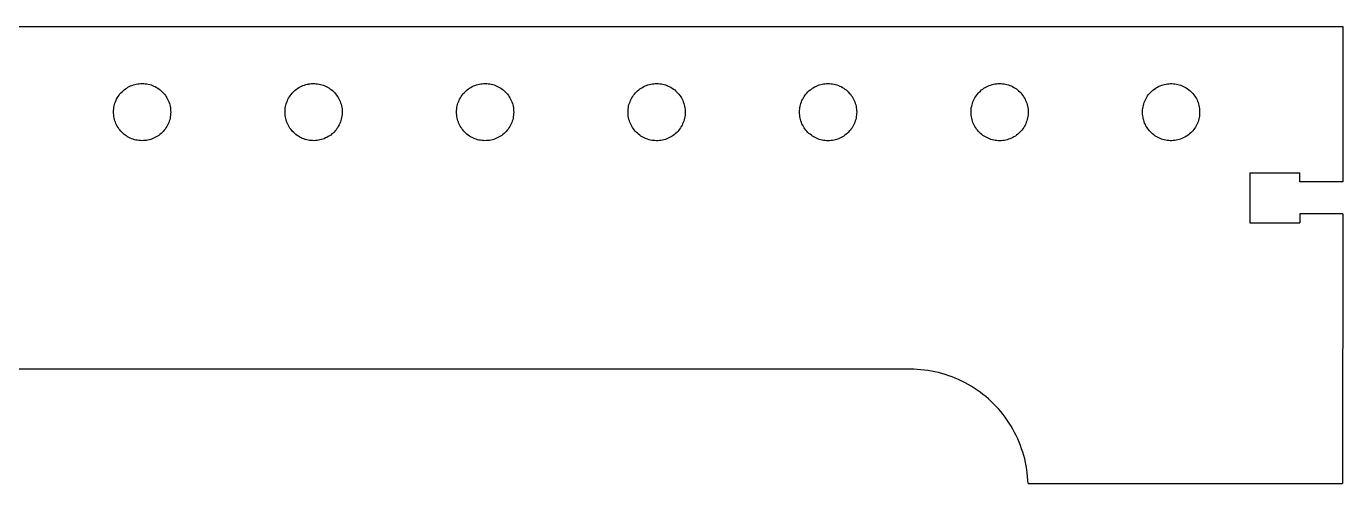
# Model space of a CAD drawing. Extents: x -24.7 to 24.7, y -45.9 to 45.9.
# Drawn here: x -12.48 to -0.97, y 1.91 to 5.91 of the extents above; entities that cross this region are included whole.
import ezdxf

# ---------------------------------------------------------------- set-up
doc = ezdxf.new("R2010")
doc.units = 0
doc.header["$MEASUREMENT"] = 0
doc.layers.get('0').update_dxf_attribs({"linetype": 'CONTINUOUS'})

msp = doc.modelspace()

# ---------------------------------------------------------------- linework, layer by layer
at = {"color": 1}
for p, q in [((-18.718, 5.907), (-0.968, 5.906)), ((-1.781, 4.624), (-1.343, 4.624)), ((-0.968, 4.546), (-1.343, 4.546)), ((-0.968, 4.265), (-1.343, 4.265)), ((-1.781, 4.187), (-1.343, 4.187)), ((-4.72, 2.906), (-19.719, 2.907)), ((-3.72, 1.906), (-0.969, 1.906))]:
    msp.add_line(p, q, dxfattribs=at)
at = {"color": 3}
for p, q in [((-0.968, 5.906), (-0.968, 4.546)), ((-1.781, 4.624), (-1.781, 4.187)), ((-1.343, 4.546), (-1.343, 4.624)), ((-1.343, 4.265), (-1.343, 4.187)), ((-0.968, 4.265), (-0.969, 1.906))]:
    msp.add_line(p, q, dxfattribs=at)
for p, q in [((-11.677, 5.294), (-11.67, 5.305)), ((-11.67, 5.305), (-11.662, 5.315)), ((-11.662, 5.315), (-11.653, 5.325)), ((-11.653, 5.325), (-11.644, 5.334)), ((-11.644, 5.334), (-11.635, 5.343)), ((-11.635, 5.343), (-11.625, 5.352)), ((-11.625, 5.352), (-11.614, 5.36)), ((-11.614, 5.36), (-11.603, 5.367)), ((-11.603, 5.367), (-11.592, 5.374)), ((-11.592, 5.374), (-11.581, 5.38)), ((-11.581, 5.38), (-11.569, 5.385)), ((-11.569, 5.385), (-11.557, 5.39)), ((-11.557, 5.39), (-11.544, 5.395)), ((-11.544, 5.395), (-11.532, 5.398)), ((-11.532, 5.398), (-11.519, 5.401)), ((-11.519, 5.401), (-11.506, 5.404)), ((-11.506, 5.404), (-11.493, 5.405)), ((-11.493, 5.405), (-11.48, 5.406)), ((-11.48, 5.406), (-11.467, 5.406)), ((-11.467, 5.406), (-11.454, 5.406)), ((-11.454, 5.406), (-11.441, 5.405)), ((-11.441, 5.405), (-11.428, 5.403)), ((-11.428, 5.403), (-11.415, 5.401)), ((-11.415, 5.401), (-11.402, 5.398)), ((-11.402, 5.398), (-11.39, 5.394)), ((-11.39, 5.394), (-11.377, 5.389)), ((-11.377, 5.389), (-11.365, 5.384)), ((-11.365, 5.384), (-11.354, 5.379)), ((-11.354, 5.379), (-11.342, 5.372)), ((-11.342, 5.372), (-11.331, 5.365)), ((-11.331, 5.365), (-11.32, 5.358)), ((-11.32, 5.358), (-11.31, 5.35)), ((-11.31, 5.35), (-11.3, 5.341)), ((-11.3, 5.341), (-11.291, 5.332)), ((-11.291, 5.332), (-11.282, 5.323)), ((-11.282, 5.323), (-11.273, 5.313)), ((-11.273, 5.313), (-11.265, 5.302)), ((-11.265, 5.302), (-11.258, 5.291)), ((-10.18, 5.289), (-10.173, 5.3)), ((-10.173, 5.3), (-10.165, 5.311)), ((-10.165, 5.311), (-10.157, 5.321)), ((-10.157, 5.321), (-10.148, 5.33)), ((-10.148, 5.33), (-10.139, 5.34)), ((-10.139, 5.34), (-10.129, 5.348)), ((-10.129, 5.348), (-10.119, 5.356)), ((-10.119, 5.356), (-10.108, 5.364)), ((-10.108, 5.364), (-10.097, 5.371)), ((-10.097, 5.371), (-10.085, 5.377)), ((-10.085, 5.377), (-10.074, 5.383)), ((-10.074, 5.383), (-10.062, 5.388)), ((-10.062, 5.388), (-10.049, 5.393)), ((-10.049, 5.393), (-10.037, 5.397)), ((-10.037, 5.397), (-10.024, 5.4)), ((-10.024, 5.4), (-10.013, 5.402)), ((-10.013, 5.402), (-10.011, 5.403)), ((-10.011, 5.403), (-9.998, 5.405)), ((-9.998, 5.405), (-9.987, 5.406)), ((-9.987, 5.406), (-9.985, 5.406)), ((-9.985, 5.406), (-9.972, 5.406)), ((-9.972, 5.406), (-9.959, 5.406)), ((-9.959, 5.406), (-9.946, 5.405)), ((-9.946, 5.405), (-9.933, 5.404)), ((-9.933, 5.404), (-9.92, 5.402)), ((-9.92, 5.402), (-9.908, 5.399)), ((-9.908, 5.399), (-9.895, 5.395)), ((-9.895, 5.395), (-9.883, 5.391)), ((-9.883, 5.391), (-9.87, 5.386)), ((-9.87, 5.386), (-9.858, 5.381)), ((-9.858, 5.381), (-9.847, 5.375)), ((-9.847, 5.375), (-9.836, 5.368)), ((-9.836, 5.368), (-9.825, 5.361)), ((-9.825, 5.361), (-9.814, 5.353)), ((-9.814, 5.353), (-9.804, 5.345)), ((-9.804, 5.345), (-9.794, 5.336)), ((-9.794, 5.336), (-9.785, 5.327)), ((-9.785, 5.327), (-9.777, 5.317)), ((-9.777, 5.317), (-9.769, 5.306)), ((-9.769, 5.306), (-9.761, 5.296)), ((-8.677, 5.294), (-8.67, 5.304)), ((-8.67, 5.304), (-8.662, 5.315)), ((-8.662, 5.315), (-8.653, 5.325)), ((-8.653, 5.325), (-8.644, 5.334)), ((-8.644, 5.334), (-8.635, 5.343)), ((-8.635, 5.343), (-8.625, 5.351)), ((-8.625, 5.351), (-8.614, 5.359)), ((-8.614, 5.359), (-8.604, 5.367)), ((-8.604, 5.367), (-8.592, 5.373)), ((-8.592, 5.373), (-8.581, 5.38)), ((-8.581, 5.38), (-8.569, 5.385)), ((-8.569, 5.385), (-8.557, 5.39)), ((-8.557, 5.39), (-8.544, 5.394)), ((-8.544, 5.394), (-8.532, 5.398)), ((-8.532, 5.398), (-8.519, 5.401)), ((-8.519, 5.401), (-8.506, 5.403)), ((-8.506, 5.403), (-8.493, 5.405)), ((-8.493, 5.405), (-8.48, 5.406)), ((-8.48, 5.406), (-8.467, 5.406)), ((-8.467, 5.406), (-8.454, 5.406)), ((-8.454, 5.406), (-8.441, 5.405)), ((-8.441, 5.405), (-8.428, 5.403)), ((-8.428, 5.403), (-8.415, 5.401)), ((-8.415, 5.401), (-8.402, 5.397)), ((-8.402, 5.397), (-8.39, 5.394)), ((-8.39, 5.394), (-8.378, 5.389)), ((-8.378, 5.389), (-8.366, 5.384)), ((-8.366, 5.384), (-8.354, 5.378)), ((-8.354, 5.378), (-8.342, 5.372)), ((-8.342, 5.372), (-8.331, 5.365)), ((-8.331, 5.365), (-8.32, 5.358)), ((-8.32, 5.358), (-8.31, 5.35)), ((-8.31, 5.35), (-8.3, 5.341)), ((-8.3, 5.341), (-8.291, 5.332)), ((-8.291, 5.332), (-8.282, 5.323)), ((-8.282, 5.323), (-8.273, 5.313)), ((-8.273, 5.313), (-8.265, 5.302)), ((-8.265, 5.302), (-8.258, 5.291)), ((-7.177, 5.293), (-7.17, 5.304)), ((-7.17, 5.304), (-7.162, 5.314)), ((-7.162, 5.314), (-7.153, 5.324)), ((-7.153, 5.324), (-7.144, 5.334)), ((-7.144, 5.334), (-7.135, 5.343)), ((-7.135, 5.343), (-7.125, 5.351)), ((-7.125, 5.351), (-7.114, 5.359)), ((-7.114, 5.359), (-7.104, 5.366)), ((-7.104, 5.366), (-7.092, 5.373)), ((-7.092, 5.373), (-7.081, 5.379)), ((-7.081, 5.379), (-7.069, 5.385)), ((-7.069, 5.385), (-7.057, 5.39)), ((-7.057, 5.39), (-7.045, 5.394)), ((-7.045, 5.394), (-7.032, 5.398)), ((-7.032, 5.398), (-7.019, 5.401)), ((-7.019, 5.401), (-7.006, 5.403)), ((-7.006, 5.403), (-6.993, 5.405)), ((-6.993, 5.405), (-6.98, 5.406)), ((-6.98, 5.406), (-6.967, 5.406)), ((-6.967, 5.406), (-6.954, 5.406)), ((-6.954, 5.406), (-6.941, 5.405)), ((-6.941, 5.405), (-6.928, 5.403)), ((-6.928, 5.403), (-6.915, 5.4)), ((-6.915, 5.4), (-6.903, 5.397)), ((-6.903, 5.397), (-6.89, 5.394)), ((-6.89, 5.394), (-6.878, 5.389)), ((-6.878, 5.389), (-6.866, 5.384)), ((-6.866, 5.384), (-6.854, 5.378)), ((-6.854, 5.378), (-6.842, 5.372)), ((-6.842, 5.372), (-6.831, 5.365)), ((-6.831, 5.365), (-6.821, 5.358)), ((-6.821, 5.358), (-6.81, 5.35)), ((-6.81, 5.35), (-6.8, 5.341)), ((-6.8, 5.341), (-6.791, 5.332)), ((-6.791, 5.332), (-6.782, 5.323)), ((-6.782, 5.323), (-6.773, 5.313)), ((-6.773, 5.313), (-6.766, 5.302)), ((-6.766, 5.302), (-6.758, 5.291)), ((-5.678, 5.292), (-5.671, 5.303)), ((-5.671, 5.303), (-5.663, 5.313)), ((-5.663, 5.313), (-5.654, 5.323)), ((-5.654, 5.323), (-5.645, 5.333)), ((-5.645, 5.333), (-5.636, 5.342)), ((-5.636, 5.342), (-5.626, 5.35)), ((-5.626, 5.35), (-5.615, 5.358)), ((-5.615, 5.358), (-5.605, 5.366)), ((-5.605, 5.366), (-5.593, 5.373)), ((-5.593, 5.373), (-5.582, 5.379)), ((-5.582, 5.379), (-5.57, 5.384)), ((-5.57, 5.384), (-5.558, 5.389)), ((-5.558, 5.389), (-5.546, 5.394)), ((-5.546, 5.394), (-5.533, 5.398)), ((-5.533, 5.398), (-5.52, 5.401)), ((-5.52, 5.401), (-5.51, 5.403)), ((-5.51, 5.403), (-5.508, 5.403)), ((-5.508, 5.403), (-5.495, 5.405)), ((-5.495, 5.405), (-5.482, 5.406)), ((-5.482, 5.406), (-5.468, 5.406)), ((-5.468, 5.406), (-5.455, 5.406)), ((-5.455, 5.406), (-5.442, 5.405)), ((-5.442, 5.405), (-5.429, 5.403)), ((-5.429, 5.403), (-5.417, 5.401)), ((-5.417, 5.401), (-5.404, 5.398)), ((-5.404, 5.398), (-5.391, 5.394)), ((-5.391, 5.394), (-5.379, 5.389)), ((-5.379, 5.389), (-5.367, 5.384)), ((-5.367, 5.384), (-5.355, 5.379)), ((-5.355, 5.379), (-5.343, 5.373)), ((-5.343, 5.373), (-5.332, 5.366)), ((-5.332, 5.366), (-5.322, 5.358)), ((-5.322, 5.358), (-5.311, 5.35)), ((-5.311, 5.35), (-5.301, 5.342)), ((-5.301, 5.342), (-5.292, 5.333)), ((-5.292, 5.333), (-5.283, 5.323)), ((-5.283, 5.323), (-5.274, 5.313)), ((-5.274, 5.313), (-5.266, 5.303)), ((-5.266, 5.303), (-5.259, 5.292)), ((-4.179, 5.291), (-4.171, 5.302)), ((-4.171, 5.302), (-4.163, 5.312)), ((-4.163, 5.312), (-4.155, 5.322)), ((-4.155, 5.322), (-4.146, 5.332)), ((-4.146, 5.332), (-4.137, 5.341)), ((-4.137, 5.341), (-4.127, 5.35)), ((-4.127, 5.35), (-4.116, 5.358)), ((-4.116, 5.358), (-4.106, 5.365)), ((-4.106, 5.365), (-4.094, 5.372)), ((-4.094, 5.372), (-4.083, 5.378)), ((-4.083, 5.378), (-4.071, 5.384)), ((-4.071, 5.384), (-4.059, 5.389)), ((-4.059, 5.389), (-4.047, 5.393)), ((-4.047, 5.393), (-4.034, 5.397)), ((-4.034, 5.397), (-4.021, 5.4)), ((-4.021, 5.4), (-4.009, 5.403)), ((-4.009, 5.403), (-3.996, 5.404)), ((-3.996, 5.404), (-3.983, 5.406)), ((-3.983, 5.406), (-3.97, 5.406)), ((-3.97, 5.406), (-3.956, 5.406)), ((-3.956, 5.406), (-3.943, 5.405)), ((-3.943, 5.405), (-3.93, 5.403)), ((-3.93, 5.403), (-3.918, 5.401)), ((-3.918, 5.401), (-3.905, 5.398)), ((-3.905, 5.398), (-3.892, 5.394)), ((-3.892, 5.394), (-3.88, 5.39)), ((-3.88, 5.39), (-3.868, 5.385)), ((-3.868, 5.385), (-3.856, 5.379)), ((-3.856, 5.379), (-3.844, 5.373)), ((-3.844, 5.373), (-3.833, 5.366)), ((-3.833, 5.366), (-3.822, 5.359)), ((-3.822, 5.359), (-3.812, 5.351)), ((-3.812, 5.351), (-3.802, 5.342)), ((-3.802, 5.342), (-3.792, 5.333)), ((-3.792, 5.333), (-3.783, 5.324)), ((-3.783, 5.324), (-3.775, 5.314)), ((-3.775, 5.314), (-3.767, 5.304)), ((-3.767, 5.304), (-3.759, 5.293)), ((-2.681, 5.287), (-2.674, 5.298)), ((-2.674, 5.298), (-2.666, 5.309)), ((-2.666, 5.309), (-2.658, 5.319)), ((-2.658, 5.319), (-2.649, 5.329)), ((-2.649, 5.329), (-2.64, 5.338)), ((-2.64, 5.338), (-2.63, 5.347)), ((-2.63, 5.347), (-2.62, 5.355)), ((-2.62, 5.355), (-2.609, 5.362)), ((-2.609, 5.362), (-2.598, 5.369)), ((-2.598, 5.369), (-2.587, 5.376)), ((-2.587, 5.376), (-2.575, 5.382)), ((-2.575, 5.382), (-2.563, 5.387)), ((-2.563, 5.387), (-2.551, 5.392)), ((-2.551, 5.392), (-2.539, 5.396)), ((-2.539, 5.396), (-2.526, 5.399)), ((-2.526, 5.399), (-2.513, 5.402)), ((-2.513, 5.402), (-2.5, 5.404)), ((-2.5, 5.404), (-2.487, 5.405)), ((-2.487, 5.405), (-2.474, 5.406)), ((-2.474, 5.406), (-2.461, 5.406)), ((-2.461, 5.406), (-2.448, 5.405)), ((-2.448, 5.405), (-2.435, 5.404)), ((-2.435, 5.404), (-2.422, 5.402)), ((-2.422, 5.402), (-2.409, 5.399)), ((-2.409, 5.399), (-2.397, 5.395)), ((-2.397, 5.395), (-2.384, 5.391)), ((-2.384, 5.391), (-2.372, 5.387)), ((-2.372, 5.387), (-2.36, 5.381)), ((-2.36, 5.381), (-2.348, 5.375)), ((-2.348, 5.375), (-2.337, 5.369)), ((-2.337, 5.369), (-2.326, 5.361)), ((-2.326, 5.361), (-2.316, 5.354)), ((-2.316, 5.354), (-2.305, 5.345)), ((-2.305, 5.345), (-2.296, 5.337)), ((-2.296, 5.337), (-2.287, 5.327)), ((-2.287, 5.327), (-2.278, 5.318)), ((-2.278, 5.318), (-2.27, 5.307)), ((-2.27, 5.307), (-2.262, 5.297)), ((-2.262, 5.297), (-2.255, 5.286)), ((-11.718, 5.171), (-11.717, 5.184)), ((-11.717, 5.184), (-11.715, 5.197)), ((-11.715, 5.197), (-11.713, 5.21)), ((-11.713, 5.21), (-11.71, 5.223)), ((-11.71, 5.223), (-11.706, 5.235)), ((-11.706, 5.235), (-11.701, 5.247)), ((-11.701, 5.247), (-11.696, 5.26)), ((-11.696, 5.26), (-11.691, 5.271)), ((-11.691, 5.271), (-11.684, 5.283)), ((-11.684, 5.283), (-11.677, 5.294)), ((-11.258, 5.291), (-11.251, 5.28)), ((-11.251, 5.28), (-11.245, 5.269)), ((-11.245, 5.269), (-11.239, 5.257)), ((-11.239, 5.257), (-11.235, 5.245)), ((-11.235, 5.245), (-11.23, 5.232)), ((-11.23, 5.232), (-11.227, 5.22)), ((-11.227, 5.22), (-11.224, 5.207)), ((-11.224, 5.207), (-11.221, 5.194)), ((-11.221, 5.194), (-11.22, 5.181)), ((-11.22, 5.181), (-11.219, 5.168)), ((-10.217, 5.179), (-10.216, 5.192)), ((-10.216, 5.192), (-10.214, 5.205)), ((-10.214, 5.205), (-10.211, 5.217)), ((-10.211, 5.217), (-10.207, 5.23)), ((-10.207, 5.23), (-10.203, 5.242)), ((-10.203, 5.242), (-10.198, 5.254)), ((-10.198, 5.254), (-10.193, 5.266)), ((-10.193, 5.266), (-10.187, 5.278)), ((-10.187, 5.278), (-10.18, 5.289)), ((-9.761, 5.296), (-9.754, 5.285)), ((-9.754, 5.285), (-9.748, 5.273)), ((-9.748, 5.273), (-9.742, 5.262)), ((-9.742, 5.262), (-9.737, 5.25)), ((-9.737, 5.25), (-9.732, 5.237)), ((-9.732, 5.237), (-9.728, 5.225)), ((-9.728, 5.225), (-9.725, 5.212)), ((-9.725, 5.212), (-9.722, 5.199)), ((-9.722, 5.199), (-9.72, 5.186)), ((-9.72, 5.186), (-9.719, 5.173)), ((-8.718, 5.171), (-8.717, 5.184)), ((-8.717, 5.184), (-8.715, 5.197)), ((-8.715, 5.197), (-8.713, 5.21)), ((-8.713, 5.21), (-8.71, 5.222)), ((-8.71, 5.222), (-8.706, 5.235)), ((-8.706, 5.235), (-8.701, 5.247)), ((-8.701, 5.247), (-8.696, 5.259)), ((-8.696, 5.259), (-8.691, 5.271)), ((-8.691, 5.271), (-8.684, 5.282)), ((-8.684, 5.282), (-8.677, 5.294)), ((-8.258, 5.291), (-8.251, 5.28)), ((-8.251, 5.28), (-8.245, 5.269)), ((-8.245, 5.269), (-8.24, 5.257)), ((-8.24, 5.257), (-8.235, 5.245)), ((-8.235, 5.245), (-8.23, 5.232)), ((-8.23, 5.232), (-8.227, 5.22)), ((-8.227, 5.22), (-8.224, 5.207)), ((-8.224, 5.207), (-8.221, 5.194)), ((-8.221, 5.194), (-8.22, 5.181)), ((-8.22, 5.181), (-8.219, 5.168)), ((-7.218, 5.17), (-7.217, 5.183)), ((-7.217, 5.183), (-7.215, 5.196)), ((-7.215, 5.196), (-7.213, 5.209)), ((-7.213, 5.209), (-7.21, 5.222)), ((-7.21, 5.222), (-7.206, 5.235)), ((-7.206, 5.235), (-7.201, 5.247)), ((-7.201, 5.247), (-7.196, 5.259)), ((-7.196, 5.259), (-7.191, 5.271)), ((-7.191, 5.271), (-7.184, 5.282)), ((-7.184, 5.282), (-7.177, 5.293)), ((-6.758, 5.291), (-6.751, 5.28)), ((-6.751, 5.28), (-6.745, 5.269)), ((-6.745, 5.269), (-6.74, 5.257)), ((-6.74, 5.257), (-6.735, 5.245)), ((-6.735, 5.245), (-6.73, 5.232)), ((-6.73, 5.232), (-6.727, 5.22)), ((-6.727, 5.22), (-6.724, 5.207)), ((-6.724, 5.207), (-6.721, 5.194)), ((-6.721, 5.194), (-6.72, 5.181)), ((-6.72, 5.181), (-6.719, 5.168)), ((-5.718, 5.169), (-5.717, 5.182)), ((-5.717, 5.182), (-5.715, 5.195)), ((-5.715, 5.195), (-5.713, 5.208)), ((-5.713, 5.208), (-5.71, 5.221)), ((-5.71, 5.221), (-5.706, 5.233)), ((-5.706, 5.233), (-5.702, 5.246)), ((-5.702, 5.246), (-5.697, 5.258)), ((-5.697, 5.258), (-5.691, 5.27)), ((-5.691, 5.27), (-5.685, 5.281)), ((-5.685, 5.281), (-5.678, 5.292)), ((-5.259, 5.292), (-5.252, 5.281)), ((-5.252, 5.281), (-5.246, 5.27)), ((-5.246, 5.27), (-5.24, 5.258)), ((-5.24, 5.258), (-5.235, 5.246)), ((-5.235, 5.246), (-5.231, 5.233)), ((-5.231, 5.233), (-5.227, 5.221)), ((-5.227, 5.221), (-5.224, 5.208)), ((-5.224, 5.208), (-5.222, 5.195)), ((-5.222, 5.195), (-5.22, 5.182)), ((-5.22, 5.182), (-5.219, 5.169)), ((-4.218, 5.168), (-4.217, 5.181)), ((-4.217, 5.181), (-4.216, 5.194)), ((-4.216, 5.194), (-4.213, 5.207)), ((-4.213, 5.207), (-4.21, 5.22)), ((-4.21, 5.22), (-4.207, 5.232)), ((-4.207, 5.232), (-4.202, 5.245)), ((-4.202, 5.245), (-4.197, 5.257)), ((-4.197, 5.257), (-4.192, 5.269)), ((-4.192, 5.269), (-4.186, 5.28)), ((-4.186, 5.28), (-4.179, 5.291)), ((-3.759, 5.293), (-3.753, 5.282)), ((-3.753, 5.282), (-3.746, 5.27)), ((-3.746, 5.27), (-3.741, 5.259)), ((-3.741, 5.259), (-3.735, 5.247)), ((-3.735, 5.247), (-3.731, 5.234)), ((-3.731, 5.234), (-3.727, 5.222)), ((-3.727, 5.222), (-3.724, 5.209)), ((-3.724, 5.209), (-3.722, 5.196)), ((-3.722, 5.196), (-3.72, 5.183)), ((-3.72, 5.183), (-3.719, 5.17)), ((-2.718, 5.176), (-2.716, 5.189)), ((-2.716, 5.189), (-2.714, 5.202)), ((-2.714, 5.202), (-2.711, 5.215)), ((-2.711, 5.215), (-2.708, 5.228)), ((-2.708, 5.228), (-2.704, 5.24)), ((-2.704, 5.24), (-2.699, 5.252)), ((-2.699, 5.252), (-2.694, 5.264)), ((-2.694, 5.264), (-2.688, 5.276)), ((-2.688, 5.276), (-2.681, 5.287)), ((-2.255, 5.286), (-2.248, 5.274)), ((-2.248, 5.274), (-2.242, 5.263)), ((-2.242, 5.263), (-2.237, 5.251)), ((-2.237, 5.251), (-2.233, 5.239)), ((-2.233, 5.239), (-2.229, 5.226)), ((-2.229, 5.226), (-2.225, 5.213)), ((-2.225, 5.213), (-2.223, 5.201)), ((-2.223, 5.201), (-2.221, 5.188)), ((-2.221, 5.188), (-2.219, 5.175)), ((-11.718, 5.158), (-11.718, 5.171)), ((-11.718, 5.145), (-11.718, 5.158)), ((-11.717, 5.132), (-11.718, 5.145)), ((-11.716, 5.119), (-11.717, 5.132)), ((-11.713, 5.106), (-11.716, 5.119)), ((-11.71, 5.093), (-11.713, 5.106)), ((-11.707, 5.081), (-11.71, 5.093)), ((-11.702, 5.068), (-11.707, 5.081)), ((-11.697, 5.056), (-11.702, 5.068)), ((-11.231, 5.078), (-11.236, 5.065)), ((-11.227, 5.09), (-11.231, 5.078)), ((-11.224, 5.103), (-11.227, 5.09)), ((-11.222, 5.116), (-11.224, 5.103)), ((-11.22, 5.129), (-11.222, 5.116)), ((-11.219, 5.142), (-11.22, 5.129)), ((-11.219, 5.168), (-11.218, 5.155)), ((-11.218, 5.155), (-11.219, 5.142)), ((-10.218, 5.166), (-10.217, 5.179)), ((-10.218, 5.152), (-10.218, 5.166)), ((-10.218, 5.139), (-10.218, 5.152)), ((-10.217, 5.126), (-10.218, 5.139)), ((-10.215, 5.113), (-10.217, 5.126)), ((-10.212, 5.101), (-10.215, 5.113)), ((-10.209, 5.088), (-10.212, 5.101)), ((-10.205, 5.075), (-10.209, 5.088)), ((-10.2, 5.063), (-10.205, 5.075)), ((-9.734, 5.07), (-9.739, 5.058)), ((-9.73, 5.083), (-9.734, 5.07)), ((-9.726, 5.095), (-9.73, 5.083)), ((-9.723, 5.108), (-9.726, 5.095)), ((-9.721, 5.121), (-9.723, 5.108)), ((-9.719, 5.134), (-9.721, 5.121)), ((-9.719, 5.173), (-9.719, 5.16)), ((-9.719, 5.16), (-9.719, 5.147)), ((-9.719, 5.147), (-9.719, 5.134)), ((-8.718, 5.158), (-8.718, 5.171)), ((-8.718, 5.145), (-8.718, 5.158)), ((-8.717, 5.131), (-8.718, 5.145)), ((-8.716, 5.118), (-8.717, 5.131)), ((-8.713, 5.106), (-8.716, 5.118)), ((-8.71, 5.093), (-8.713, 5.106)), ((-8.707, 5.08), (-8.71, 5.093)), ((-8.702, 5.068), (-8.707, 5.08)), ((-8.697, 5.056), (-8.702, 5.068)), ((-8.231, 5.078), (-8.236, 5.065)), ((-8.227, 5.09), (-8.231, 5.078)), ((-8.224, 5.103), (-8.227, 5.09)), ((-8.222, 5.116), (-8.224, 5.103)), ((-8.22, 5.129), (-8.222, 5.116)), ((-8.219, 5.142), (-8.22, 5.129)), ((-8.219, 5.168), (-8.218, 5.155)), ((-8.218, 5.155), (-8.219, 5.142)), ((-7.218, 5.157), (-7.218, 5.17)), ((-7.218, 5.144), (-7.218, 5.157)), ((-7.217, 5.131), (-7.218, 5.144)), ((-7.216, 5.118), (-7.217, 5.131)), ((-7.213, 5.105), (-7.216, 5.118)), ((-7.21, 5.093), (-7.213, 5.105)), ((-7.207, 5.08), (-7.21, 5.093)), ((-7.202, 5.068), (-7.207, 5.08)), ((-7.197, 5.056), (-7.202, 5.068)), ((-6.731, 5.078), (-6.736, 5.065)), ((-6.727, 5.09), (-6.731, 5.078)), ((-6.724, 5.103), (-6.727, 5.09)), ((-6.722, 5.116), (-6.724, 5.103)), ((-6.72, 5.129), (-6.722, 5.116)), ((-6.719, 5.142), (-6.72, 5.129)), ((-6.719, 5.168), (-6.718, 5.155)), ((-6.718, 5.155), (-6.719, 5.142)), ((-5.718, 5.156), (-5.718, 5.169)), ((-5.718, 5.143), (-5.718, 5.156)), ((-5.717, 5.13), (-5.718, 5.143)), ((-5.715, 5.117), (-5.717, 5.13)), ((-5.713, 5.104), (-5.715, 5.117)), ((-5.71, 5.091), (-5.713, 5.104)), ((-5.706, 5.079), (-5.71, 5.091)), ((-5.702, 5.066), (-5.706, 5.079)), ((-5.697, 5.054), (-5.702, 5.066)), ((-5.235, 5.066), (-5.24, 5.054)), ((-5.231, 5.079), (-5.235, 5.066)), ((-5.227, 5.091), (-5.231, 5.079)), ((-5.224, 5.104), (-5.227, 5.091)), ((-5.222, 5.117), (-5.224, 5.104)), ((-5.22, 5.13), (-5.222, 5.117)), ((-5.219, 5.143), (-5.22, 5.13)), ((-5.219, 5.169), (-5.218, 5.156)), ((-5.218, 5.156), (-5.219, 5.143)), ((-4.218, 5.155), (-4.218, 5.168)), ((-4.218, 5.142), (-4.218, 5.155)), ((-4.217, 5.129), (-4.218, 5.142)), ((-4.215, 5.116), (-4.217, 5.129)), ((-4.213, 5.103), (-4.215, 5.116)), ((-4.21, 5.09), (-4.213, 5.103)), ((-4.206, 5.078), (-4.21, 5.09)), ((-4.202, 5.065), (-4.206, 5.078)), ((-3.735, 5.067), (-3.74, 5.055)), ((-3.73, 5.08), (-3.735, 5.067)), ((-3.727, 5.092), (-3.73, 5.08)), ((-3.724, 5.105), (-3.727, 5.092)), ((-3.721, 5.118), (-3.724, 5.105)), ((-3.72, 5.131), (-3.721, 5.118)), ((-3.719, 5.144), (-3.72, 5.131)), ((-3.719, 5.17), (-3.718, 5.157)), ((-3.718, 5.157), (-3.719, 5.144)), ((-2.718, 5.163), (-2.718, 5.176)), ((-2.718, 5.15), (-2.718, 5.163)), ((-2.718, 5.137), (-2.718, 5.15)), ((-2.716, 5.124), (-2.718, 5.137)), ((-2.714, 5.111), (-2.716, 5.124)), ((-2.712, 5.098), (-2.714, 5.111)), ((-2.708, 5.086), (-2.712, 5.098)), ((-2.704, 5.073), (-2.708, 5.086)), ((-2.7, 5.061), (-2.704, 5.073)), ((-2.233, 5.072), (-2.238, 5.059)), ((-2.229, 5.084), (-2.233, 5.072)), ((-2.226, 5.097), (-2.229, 5.084)), ((-2.223, 5.109), (-2.226, 5.097)), ((-2.221, 5.122), (-2.223, 5.109)), ((-2.219, 5.135), (-2.221, 5.122)), ((-2.219, 5.175), (-2.219, 5.162)), ((-2.219, 5.162), (-2.219, 5.148)), ((-2.219, 5.148), (-2.219, 5.135)), ((-11.692, 5.044), (-11.697, 5.056)), ((-11.686, 5.033), (-11.692, 5.044)), ((-11.679, 5.022), (-11.686, 5.033)), ((-11.672, 5.011), (-11.679, 5.022)), ((-11.664, 5), (-11.672, 5.011)), ((-11.655, 4.99), (-11.664, 5)), ((-11.646, 4.981), (-11.655, 4.99)), ((-11.637, 4.972), (-11.646, 4.981)), ((-11.627, 4.963), (-11.637, 4.972)), ((-11.617, 4.955), (-11.627, 4.963)), ((-11.606, 4.948), (-11.617, 4.955)), ((-11.323, 4.953), (-11.334, 4.946)), ((-11.312, 4.961), (-11.323, 4.953)), ((-11.302, 4.97), (-11.312, 4.961)), ((-11.293, 4.979), (-11.302, 4.97)), ((-11.284, 4.988), (-11.293, 4.979)), ((-11.275, 4.998), (-11.284, 4.988)), ((-11.267, 5.008), (-11.275, 4.998)), ((-11.26, 5.019), (-11.267, 5.008)), ((-11.253, 5.03), (-11.26, 5.019)), ((-11.246, 5.042), (-11.253, 5.03)), ((-11.241, 5.053), (-11.246, 5.042)), ((-11.236, 5.065), (-11.241, 5.053)), ((-10.195, 5.051), (-10.2, 5.063)), ((-10.189, 5.039), (-10.195, 5.051)), ((-10.183, 5.028), (-10.189, 5.039)), ((-10.176, 5.017), (-10.183, 5.028)), ((-10.168, 5.006), (-10.176, 5.017)), ((-10.16, 4.996), (-10.168, 5.006)), ((-10.152, 4.986), (-10.16, 4.996)), ((-10.142, 4.977), (-10.152, 4.986)), ((-10.133, 4.968), (-10.142, 4.977)), ((-10.123, 4.96), (-10.133, 4.968)), ((-10.112, 4.952), (-10.123, 4.96)), ((-10.101, 4.945), (-10.112, 4.952)), ((-9.818, 4.956), (-9.829, 4.949)), ((-9.808, 4.965), (-9.818, 4.956)), ((-9.798, 4.973), (-9.808, 4.965)), ((-9.789, 4.982), (-9.798, 4.973)), ((-9.78, 4.992), (-9.789, 4.982)), ((-9.772, 5.002), (-9.78, 4.992)), ((-9.764, 5.013), (-9.772, 5.002)), ((-9.757, 5.023), (-9.764, 5.013)), ((-9.75, 5.035), (-9.757, 5.023)), ((-9.744, 5.046), (-9.75, 5.035)), ((-9.739, 5.058), (-9.744, 5.046)), ((-8.692, 5.044), (-8.697, 5.056)), ((-8.686, 5.032), (-8.692, 5.044)), ((-8.679, 5.021), (-8.686, 5.032)), ((-8.672, 5.01), (-8.679, 5.021)), ((-8.664, 5), (-8.672, 5.01)), ((-8.655, 4.99), (-8.664, 5)), ((-8.646, 4.98), (-8.655, 4.99)), ((-8.637, 4.971), (-8.646, 4.98)), ((-8.627, 4.963), (-8.637, 4.971)), ((-8.617, 4.955), (-8.627, 4.963)), ((-8.606, 4.947), (-8.617, 4.955)), ((-8.323, 4.953), (-8.333, 4.946)), ((-8.312, 4.961), (-8.323, 4.953)), ((-8.302, 4.97), (-8.312, 4.961)), ((-8.293, 4.979), (-8.302, 4.97)), ((-8.284, 4.988), (-8.293, 4.979)), ((-8.275, 4.998), (-8.284, 4.988)), ((-8.267, 5.008), (-8.275, 4.998)), ((-8.26, 5.019), (-8.267, 5.008)), ((-8.253, 5.03), (-8.26, 5.019)), ((-8.246, 5.042), (-8.253, 5.03)), ((-8.241, 5.053), (-8.246, 5.042)), ((-8.236, 5.065), (-8.241, 5.053)), ((-7.192, 5.044), (-7.197, 5.056)), ((-7.186, 5.032), (-7.192, 5.044)), ((-7.179, 5.021), (-7.186, 5.032)), ((-7.171, 5.01), (-7.179, 5.021)), ((-7.164, 5), (-7.171, 5.01)), ((-7.155, 4.99), (-7.164, 5)), ((-7.146, 4.98), (-7.155, 4.99)), ((-7.137, 4.971), (-7.146, 4.98)), ((-7.127, 4.963), (-7.137, 4.971)), ((-7.116, 4.955), (-7.127, 4.963)), ((-7.106, 4.947), (-7.116, 4.955)), ((-6.823, 4.953), (-6.833, 4.946)), ((-6.812, 4.961), (-6.823, 4.953)), ((-6.802, 4.97), (-6.812, 4.961)), ((-6.793, 4.979), (-6.802, 4.97)), ((-6.784, 4.988), (-6.793, 4.979)), ((-6.775, 4.998), (-6.784, 4.988)), ((-6.767, 5.008), (-6.775, 4.998)), ((-6.759, 5.019), (-6.767, 5.008)), ((-6.753, 5.03), (-6.759, 5.019)), ((-6.746, 5.042), (-6.753, 5.03)), ((-6.741, 5.053), (-6.746, 5.042)), ((-6.736, 5.065), (-6.741, 5.053)), ((-5.691, 5.043), (-5.697, 5.054)), ((-5.685, 5.031), (-5.691, 5.043)), ((-5.678, 5.02), (-5.685, 5.031)), ((-5.671, 5.009), (-5.678, 5.02)), ((-5.663, 4.999), (-5.671, 5.009)), ((-5.654, 4.989), (-5.663, 4.999)), ((-5.645, 4.979), (-5.654, 4.989)), ((-5.636, 4.97), (-5.645, 4.979)), ((-5.626, 4.962), (-5.636, 4.97)), ((-5.615, 4.954), (-5.626, 4.962)), ((-5.605, 4.946), (-5.615, 4.954)), ((-5.322, 4.954), (-5.332, 4.946)), ((-5.311, 4.962), (-5.322, 4.954)), ((-5.301, 4.97), (-5.311, 4.962)), ((-5.292, 4.979), (-5.301, 4.97)), ((-5.283, 4.989), (-5.292, 4.979)), ((-5.274, 4.999), (-5.283, 4.989)), ((-5.266, 5.009), (-5.274, 4.999)), ((-5.259, 5.02), (-5.266, 5.009)), ((-5.252, 5.031), (-5.259, 5.02)), ((-5.246, 5.043), (-5.252, 5.031)), ((-5.24, 5.054), (-5.246, 5.043)), ((-4.196, 5.053), (-4.202, 5.065)), ((-4.191, 5.042), (-4.196, 5.053)), ((-4.184, 5.03), (-4.191, 5.042)), ((-4.178, 5.019), (-4.184, 5.03)), ((-4.17, 5.008), (-4.178, 5.019)), ((-4.162, 4.998), (-4.17, 5.008)), ((-4.154, 4.988), (-4.162, 4.998)), ((-4.145, 4.978), (-4.154, 4.988)), ((-4.135, 4.969), (-4.145, 4.978)), ((-4.125, 4.961), (-4.135, 4.969)), ((-4.115, 4.953), (-4.125, 4.961)), ((-4.104, 4.946), (-4.115, 4.953)), ((-3.821, 4.954), (-3.831, 4.947)), ((-3.81, 4.962), (-3.821, 4.954)), ((-3.8, 4.971), (-3.81, 4.962)), ((-3.791, 4.98), (-3.8, 4.971)), ((-3.782, 4.989), (-3.791, 4.98)), ((-3.774, 4.999), (-3.782, 4.989)), ((-3.766, 5.01), (-3.774, 4.999)), ((-3.758, 5.021), (-3.766, 5.01)), ((-3.751, 5.032), (-3.758, 5.021)), ((-3.745, 5.043), (-3.751, 5.032)), ((-3.74, 5.055), (-3.745, 5.043)), ((-2.694, 5.049), (-2.7, 5.061)), ((-2.689, 5.037), (-2.694, 5.049)), ((-2.682, 5.026), (-2.689, 5.037)), ((-2.675, 5.015), (-2.682, 5.026)), ((-2.667, 5.004), (-2.675, 5.015)), ((-2.659, 4.994), (-2.667, 5.004)), ((-2.65, 4.984), (-2.659, 4.994)), ((-2.641, 4.975), (-2.65, 4.984)), ((-2.631, 4.966), (-2.641, 4.975)), ((-2.621, 4.958), (-2.631, 4.966)), ((-2.611, 4.95), (-2.621, 4.958)), ((-2.317, 4.957), (-2.328, 4.949)), ((-2.307, 4.965), (-2.317, 4.957)), ((-2.297, 4.974), (-2.307, 4.965)), ((-2.288, 4.983), (-2.297, 4.974)), ((-2.279, 4.993), (-2.288, 4.983)), ((-2.271, 5.003), (-2.279, 4.993)), ((-2.263, 5.014), (-2.271, 5.003)), ((-2.256, 5.025), (-2.263, 5.014)), ((-2.249, 5.036), (-2.256, 5.025)), ((-2.243, 5.047), (-2.249, 5.036)), ((-2.238, 5.059), (-2.243, 5.047)), ((-11.595, 4.941), (-11.606, 4.948)), ((-11.583, 4.934), (-11.595, 4.941)), ((-11.572, 4.929), (-11.583, 4.934)), ((-11.559, 4.924), (-11.572, 4.929)), ((-11.547, 4.919), (-11.559, 4.924)), ((-11.535, 4.915), (-11.547, 4.919)), ((-11.522, 4.912), (-11.535, 4.915)), ((-11.509, 4.91), (-11.522, 4.912)), ((-11.496, 4.908), (-11.509, 4.91)), ((-11.483, 4.907), (-11.496, 4.908)), ((-11.47, 4.906), (-11.483, 4.907)), ((-11.457, 4.907), (-11.47, 4.906)), ((-11.444, 4.908), (-11.457, 4.907)), ((-11.431, 4.909), (-11.444, 4.908)), ((-11.418, 4.912), (-11.431, 4.909)), ((-11.405, 4.915), (-11.418, 4.912)), ((-11.393, 4.918), (-11.405, 4.915)), ((-11.38, 4.923), (-11.393, 4.918)), ((-11.368, 4.927), (-11.38, 4.923)), ((-11.356, 4.933), (-11.368, 4.927)), ((-11.345, 4.939), (-11.356, 4.933)), ((-11.334, 4.946), (-11.345, 4.939)), ((-10.09, 4.938), (-10.101, 4.945)), ((-10.078, 4.932), (-10.09, 4.938)), ((-10.067, 4.926), (-10.078, 4.932)), ((-10.054, 4.922), (-10.067, 4.926)), ((-10.042, 4.917), (-10.054, 4.922)), ((-10.029, 4.914), (-10.042, 4.917)), ((-10.017, 4.911), (-10.029, 4.914)), ((-10.004, 4.909), (-10.017, 4.911)), ((-9.991, 4.907), (-10.004, 4.909)), ((-9.978, 4.907), (-9.991, 4.907)), ((-9.965, 4.906), (-9.978, 4.907)), ((-9.952, 4.907), (-9.965, 4.906)), ((-9.938, 4.908), (-9.952, 4.907)), ((-9.926, 4.91), (-9.938, 4.908)), ((-9.913, 4.913), (-9.926, 4.91)), ((-9.9, 4.916), (-9.913, 4.913)), ((-9.888, 4.92), (-9.9, 4.916)), ((-9.875, 4.924), (-9.888, 4.92)), ((-9.863, 4.93), (-9.875, 4.924)), ((-9.852, 4.935), (-9.863, 4.93)), ((-9.84, 4.942), (-9.852, 4.935)), ((-9.829, 4.949), (-9.84, 4.942)), ((-8.595, 4.94), (-8.606, 4.947)), ((-8.583, 4.934), (-8.595, 4.94)), ((-8.571, 4.928), (-8.583, 4.934)), ((-8.559, 4.923), (-8.571, 4.928)), ((-8.547, 4.919), (-8.559, 4.923)), ((-8.534, 4.915), (-8.547, 4.919)), ((-8.522, 4.912), (-8.534, 4.915)), ((-8.509, 4.91), (-8.522, 4.912)), ((-8.496, 4.908), (-8.509, 4.91)), ((-8.483, 4.907), (-8.496, 4.908)), ((-8.47, 4.906), (-8.483, 4.907)), ((-8.457, 4.907), (-8.47, 4.906)), ((-8.444, 4.907), (-8.457, 4.907)), ((-8.431, 4.909), (-8.444, 4.907)), ((-8.418, 4.911), (-8.431, 4.909)), ((-8.405, 4.914), (-8.418, 4.911)), ((-8.393, 4.918), (-8.405, 4.914)), ((-8.38, 4.922), (-8.393, 4.918)), ((-8.368, 4.927), (-8.38, 4.922)), ((-8.356, 4.933), (-8.368, 4.927)), ((-8.345, 4.939), (-8.356, 4.933)), ((-8.333, 4.946), (-8.345, 4.939)), ((-7.095, 4.94), (-7.106, 4.947)), ((-7.083, 4.934), (-7.095, 4.94)), ((-7.071, 4.928), (-7.083, 4.934)), ((-7.059, 4.923), (-7.071, 4.928)), ((-7.047, 4.919), (-7.059, 4.923)), ((-7.034, 4.915), (-7.047, 4.919)), ((-7.022, 4.912), (-7.034, 4.915)), ((-7.009, 4.909), (-7.022, 4.912)), ((-6.996, 4.908), (-7.009, 4.909)), ((-6.983, 4.907), (-6.996, 4.908)), ((-6.97, 4.906), (-6.983, 4.907)), ((-6.957, 4.906), (-6.97, 4.906)), ((-6.944, 4.907), (-6.957, 4.906)), ((-6.931, 4.909), (-6.944, 4.907)), ((-6.918, 4.911), (-6.931, 4.909)), ((-6.905, 4.914), (-6.918, 4.911)), ((-6.892, 4.918), (-6.905, 4.914)), ((-6.88, 4.922), (-6.892, 4.918)), ((-6.868, 4.927), (-6.88, 4.922)), ((-6.856, 4.933), (-6.868, 4.927)), ((-6.845, 4.939), (-6.856, 4.933)), ((-6.833, 4.946), (-6.845, 4.939)), ((-5.593, 4.94), (-5.605, 4.946)), ((-5.582, 4.933), (-5.593, 4.94)), ((-5.57, 4.928), (-5.582, 4.933)), ((-5.558, 4.923), (-5.57, 4.928)), ((-5.546, 4.918), (-5.558, 4.923)), ((-5.533, 4.915), (-5.546, 4.918)), ((-5.52, 4.912), (-5.533, 4.915)), ((-5.508, 4.909), (-5.52, 4.912)), ((-5.495, 4.907), (-5.508, 4.909)), ((-5.482, 4.906), (-5.495, 4.907)), ((-5.468, 4.906), (-5.482, 4.906)), ((-5.455, 4.906), (-5.468, 4.906)), ((-5.442, 4.907), (-5.455, 4.906)), ((-5.429, 4.909), (-5.442, 4.907)), ((-5.417, 4.912), (-5.429, 4.909)), ((-5.404, 4.915), (-5.417, 4.912)), ((-5.391, 4.918), (-5.404, 4.915)), ((-5.379, 4.923), (-5.391, 4.918)), ((-5.367, 4.928), (-5.379, 4.923)), ((-5.355, 4.933), (-5.367, 4.928)), ((-5.343, 4.94), (-5.355, 4.933)), ((-5.332, 4.946), (-5.343, 4.94)), ((-4.093, 4.939), (-4.104, 4.946)), ((-4.081, 4.933), (-4.093, 4.939)), ((-4.069, 4.927), (-4.081, 4.933)), ((-4.057, 4.922), (-4.069, 4.927)), ((-4.045, 4.918), (-4.057, 4.922)), ((-4.032, 4.914), (-4.045, 4.918)), ((-4.019, 4.911), (-4.032, 4.914)), ((-4.007, 4.909), (-4.019, 4.911)), ((-3.994, 4.907), (-4.007, 4.909)), ((-3.981, 4.906), (-3.994, 4.907)), ((-3.967, 4.906), (-3.981, 4.906)), ((-3.954, 4.906), (-3.967, 4.906)), ((-3.941, 4.907), (-3.954, 4.906)), ((-3.928, 4.909), (-3.941, 4.907)), ((-3.915, 4.912), (-3.928, 4.909)), ((-3.903, 4.915), (-3.915, 4.912)), ((-3.89, 4.919), (-3.903, 4.915)), ((-3.878, 4.923), (-3.89, 4.919)), ((-3.866, 4.928), (-3.878, 4.923)), ((-3.854, 4.934), (-3.866, 4.928)), ((-3.843, 4.94), (-3.854, 4.934)), ((-3.831, 4.947), (-3.843, 4.94)), ((-2.6, 4.943), (-2.611, 4.95)), ((-2.589, 4.937), (-2.6, 4.943)), ((-2.577, 4.931), (-2.589, 4.937)), ((-2.565, 4.925), (-2.577, 4.931)), ((-2.553, 4.92), (-2.565, 4.925)), ((-2.54, 4.916), (-2.553, 4.92)), ((-2.528, 4.913), (-2.54, 4.916)), ((-2.515, 4.91), (-2.528, 4.913)), ((-2.502, 4.908), (-2.515, 4.91)), ((-2.489, 4.907), (-2.502, 4.908)), ((-2.476, 4.906), (-2.489, 4.907)), ((-2.463, 4.906), (-2.476, 4.906)), ((-2.45, 4.907), (-2.463, 4.906)), ((-2.437, 4.908), (-2.45, 4.907)), ((-2.424, 4.91), (-2.437, 4.908)), ((-2.411, 4.913), (-2.424, 4.91)), ((-2.398, 4.916), (-2.411, 4.913)), ((-2.386, 4.92), (-2.398, 4.916)), ((-2.374, 4.925), (-2.386, 4.92)), ((-2.362, 4.93), (-2.374, 4.925)), ((-2.35, 4.936), (-2.362, 4.93)), ((-2.339, 4.942), (-2.35, 4.936)), ((-2.328, 4.949), (-2.339, 4.942)), ((-4.689, 2.905), (-4.72, 2.906)), ((-4.658, 2.902), (-4.689, 2.905)), ((-4.627, 2.899), (-4.658, 2.902)), ((-4.596, 2.895), (-4.627, 2.899)), ((-4.565, 2.89), (-4.596, 2.895)), ((-4.535, 2.884), (-4.565, 2.89)), ((-4.504, 2.877), (-4.535, 2.884)), ((-4.474, 2.869), (-4.504, 2.877)), ((-4.444, 2.86), (-4.474, 2.869)), ((-4.414, 2.85), (-4.444, 2.86)), ((-4.385, 2.84), (-4.414, 2.85)), ((-4.356, 2.828), (-4.385, 2.84)), ((-4.327, 2.816), (-4.356, 2.828)), ((-4.299, 2.803), (-4.327, 2.816)), ((-4.271, 2.789), (-4.299, 2.803)), ((-4.244, 2.774), (-4.271, 2.789)), ((-4.217, 2.758), (-4.244, 2.774)), ((-4.191, 2.742), (-4.217, 2.758)), ((-4.165, 2.724), (-4.191, 2.742)), ((-4.139, 2.706), (-4.165, 2.724)), ((-4.114, 2.687), (-4.139, 2.706)), ((-4.09, 2.668), (-4.114, 2.687)), ((-4.067, 2.647), (-4.09, 2.668)), ((-4.044, 2.626), (-4.067, 2.647)), ((-4.021, 2.605), (-4.044, 2.626)), ((-3.999, 2.582), (-4.021, 2.605)), ((-3.978, 2.559), (-3.999, 2.582)), ((-3.958, 2.536), (-3.978, 2.559)), ((-3.939, 2.511), (-3.958, 2.536)), ((-3.92, 2.487), (-3.939, 2.511)), ((-3.902, 2.461), (-3.92, 2.487)), ((-3.884, 2.435), (-3.902, 2.461)), ((-3.868, 2.409), (-3.884, 2.435)), ((-3.852, 2.382), (-3.868, 2.409)), ((-3.837, 2.354), (-3.852, 2.382)), ((-3.823, 2.327), (-3.837, 2.354)), ((-3.81, 2.298), (-3.823, 2.327)), ((-3.798, 2.27), (-3.81, 2.298)), ((-3.786, 2.241), (-3.798, 2.27)), ((-3.776, 2.211), (-3.786, 2.241)), ((-3.766, 2.182), (-3.776, 2.211)), ((-3.757, 2.152), (-3.766, 2.182)), ((-3.749, 2.122), (-3.757, 2.152)), ((-3.742, 2.091), (-3.749, 2.122)), ((-3.736, 2.061), (-3.742, 2.091)), ((-3.731, 2.03), (-3.736, 2.061)), ((-3.727, 1.999), (-3.731, 2.03)), ((-3.724, 1.968), (-3.727, 1.999)), ((-3.721, 1.937), (-3.724, 1.968)), ((-3.72, 1.907), (-3.721, 1.937)), ((-3.72, 1.906), (-3.72, 1.907))]:
    msp.add_line(p, q)

doc.saveas('drawing.dxf')
